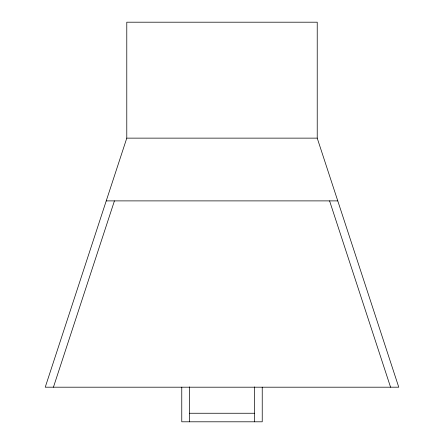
<?xml version="1.0" encoding="UTF-8"?>
<svg xmlns="http://www.w3.org/2000/svg" width="444" height="444" viewBox="0 0 444 444"><rect width="100%" height="100%" fill="white"/><g stroke="black" fill="none" stroke-linecap="round" stroke-linejoin="round"><path stroke-width="0.67" d="M126.784 138.134L45.238 387.196L398.762 387.196L317.227 138.134L317.227 22.2L126.784 22.2L126.784 138.134L317.227 138.134M53.43 387.196L114.43 200.888M106.238 200.888L337.773 200.888M189.555 413.253L254.445 413.253M329.581 200.888L390.57 387.196M262.232 387.196L262.232 421.8L181.768 421.8L181.768 387.196M254.445 386.929L254.445 421.8M189.555 386.929L189.555 421.8"/></g></svg>
